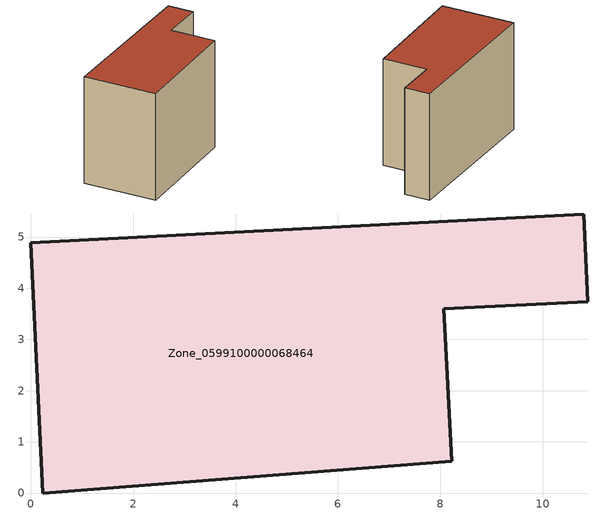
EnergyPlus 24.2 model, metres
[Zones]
Zone_0599100000068464
 floor ground (C_G): 0,4.89 10.8,5.45 10.88,3.74 8.07,3.6 8.22,0.62 0.24,0 z0
 wall outside (C_F): 0.24,0 8.22,0.62 8.07,3.6 10.88,3.74 10.8,5.45 0,4.89 0.24,0 z0:7.16
 roof outside (C_R): 10.8,5.45 0,4.89 0.24,0 8.22,0.62 8.07,3.6 10.88,3.74 z7.16
[BUILDING]
Pand.0599100000068464: North Axis=0; Terrain=City; Loads Convergence Tolerance Value=0.04; Temperature Convergence Tolerance Value=0.4; Solar Distribution=FullExterior; Maximum Number of Warmup Days=25; Minimum Number of Warmup Days=1
[Site:Location]
Rotterdam.The.Hague.AP_ZH_NLD Design_Conditions: Latitude=51.96; Longitude=4.45; Time Zone=1; Elevation=-4.5
[SITE:GROUNDTEMPERATURE:BUILDINGSURFACE]
18, 18, 18, 18, 18, 18, 18, 18, 18, 18, 18, 18
[MATERIAL] Thermal Absorptance=0.9; Solar Absorptance=0.7; Visible Absorptance=0.7
Name | Roughness | Thickness | Conductivity | Density | Specific Heat
G.TC.1946 | MediumSmooth | 0.15 | 1 | 540 | 1210
F.TC.1946 | Rough | 0.3 | 0.857143 | 1920 | 840
R.TC.1946 | MediumRough | 0.2 | 0.909091 | 1500 | 1000
[CONSTRUCTION]
C_G: G.TC.1946
C_F: F.TC.1946
C_R: R.TC.1946
[ZONE]
Zone_0599100000068464: Type=1; Multiplier=1; Ceiling Height=Autocalculate; Volume=Autocalculate; Floor Area=autocalculate; Part of Total Floor Area=Yes
[ZONEINFILTRATION:DESIGNFLOWRATE]
Infil_Zone_0599100000068464: Zone or ZoneList or Space or SpaceList=Zone_0599100000068464; Schedule=AlwaysOn; Design Flow Rate Calculation Method=Flow/Area; Flow Rate per Floor Area=0.003; Constant Term Coefficient=1; Temperature Term Coefficient=0; Velocity Term Coefficient=0; Velocity Squared Term Coefficient=0
[HVACTEMPLATE:ZONE:IDEALLOADSAIRSYSTEM]
Zone_0599100000068464: Maximum Heating Supply Air Temperature=50; Minimum Cooling Supply Air Temperature=13; Maximum Heating Supply Air Humidity Ratio=0.0156; Minimum Cooling Supply Air Humidity Ratio=0.0077; Heating Limit=NoLimit; Cooling Limit=NoLimit; Dehumidification Control Type=ConstantSensibleHeatRatio; Cooling Sensible Heat Ratio=0.7; Dehumidification Setpoint=60; Humidification Control Type=None; Humidification Setpoint=30; Outdoor Air Method=None; Outdoor Air Flow Rate per Person=0.00944; Outdoor Air Flow Rate per Zone Floor Area=0; Outdoor Air Flow Rate per Zone=0; Demand Controlled Ventilation Type=None; Outdoor Air Economizer Type=NoEconomizer; Heat Recovery Type=None; Sensible Heat Recovery Effectiveness=0.7; Latent Heat Recovery Effectiveness=0.65
[ZONECONTROL:THERMOSTAT]
ThermostatControl_Zone_0599100000068464: Zone or ZoneList=Zone_0599100000068464; Control Type Schedule=DualSetpointControlType; Control 1=Thermostat_Zone_0599100000068464; Temperature Difference Between Cutout And Setpoint=0
[THERMOSTATSETPOINT:DUALSETPOINT]
Thermostat_Zone_0599100000068464: Heating Setpoint Temperature Schedule=HeatingSetpoint_Zone_0599100000068464; Cooling Setpoint Temperature Schedule=CoolingSetpoint_Zone_0599100000068464
[SCHEDULE:COMPACT]
HeatingSetpoint_Zone_0599100000068464: Through: 12/31, For: AllDays, Until: 24:00, 21
CoolingSetpoint_Zone_0599100000068464: Through: 12/31, For: AllDays, Until: 24:00, 24
DualSetpointControlType: Through: 12/31, For: AllDays, Until: 24:00, 4
AlwaysOn: Through: 12/31, For: AllDays, Until: 24:00, 1
